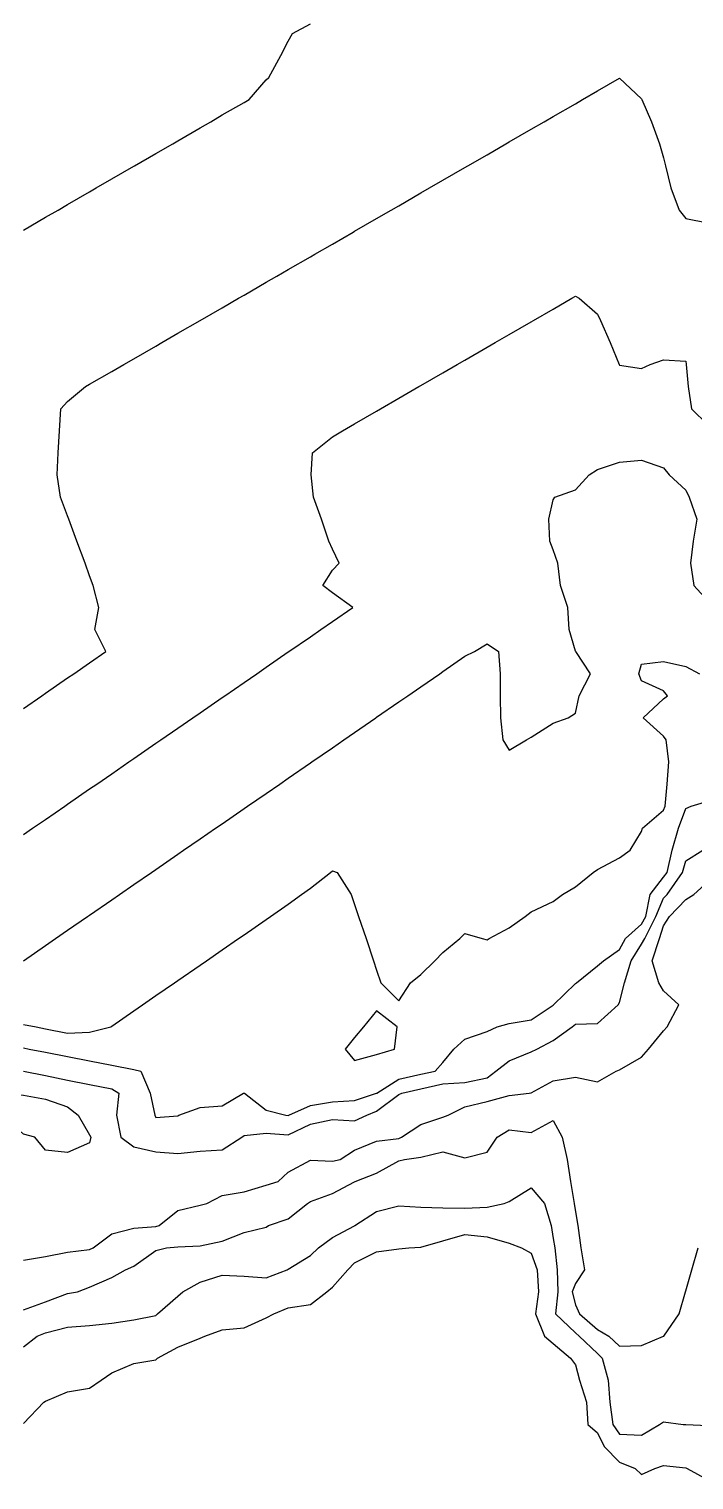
# Model space of a CAD drawing. Header units: metres. Extents: x 2681030 to 2681330, y 1246000 to 1246290.
# Drawn here: x 2681256.88 to 2681271.94, y 1246122.99 to 1246155.85 of the extents above; entities that cross this region are included whole.
import ezdxf

# ---------------------------------------------------------------- set-up
doc = ezdxf.new("R2010")
doc.units = ezdxf.units.M
doc.layers.add('BASIS_HOEHENLINIEN', color=8, linetype='Continuous')

msp = doc.modelspace()

# ---------------------------------------------------------------- linework, layer by layer
at = {"layer": 'BASIS_HOEHENLINIEN'}
for points, elevation in [([(2681256.75, 1246151.297), (2681257.25, 1246151.586), (2681257.534, 1246151.75), (2681257.75, 1246151.875), (2681258.25, 1246152.164), (2681258.399, 1246152.25), (2681258.75, 1246152.453), (2681259.25, 1246152.741), (2681259.265, 1246152.75), (2681259.75, 1246153.03), (2681260.131, 1246153.25), (2681260.25, 1246153.319), (2681260.75, 1246153.608), (2681260.996, 1246153.75), (2681261.25, 1246153.904), (2681261.75, 1246154.186), (2681261.862, 1246154.25), (2681262.25, 1246154.7), (2681262.31, 1246154.75), (2681262.577, 1246155.25), (2681262.75, 1246155.575), (2681262.843, 1246155.75), (2681263.25, 1246155.965)], 430.5), ([(2681256.75, 1246140.463), (2681257.166, 1246140.75), (2681257.25, 1246140.808), (2681257.75, 1246141.152), (2681257.892, 1246141.25), (2681258.25, 1246141.497), (2681258.617, 1246141.75), (2681258.366, 1246142.25), (2681258.461, 1246142.75), (2681258.329, 1246143.25), (2681258.25, 1246143.469), (2681258.146, 1246143.75), (2681257.962, 1246144.25), (2681257.777, 1246144.75), (2681257.75, 1246144.823), (2681257.592, 1246145.25), (2681257.512, 1246145.75), (2681257.541, 1246146.25), (2681257.571, 1246146.75), (2681257.6, 1246147.25), (2681257.75, 1246147.412), (2681258.158, 1246147.75), (2681258.25, 1246147.803), (2681258.75, 1246148.092), (2681259.024, 1246148.25), (2681259.25, 1246148.381), (2681259.75, 1246148.67), (2681259.889, 1246148.75), (2681260.25, 1246148.958), (2681260.75, 1246149.247), (2681260.755, 1246149.25), (2681261.25, 1246149.536), (2681261.62, 1246149.75), (2681261.75, 1246149.825), (2681262.25, 1246150.114), (2681262.486, 1246150.25), (2681262.75, 1246150.403), (2681263.25, 1246150.691), (2681263.351, 1246150.75), (2681263.75, 1246150.98), (2681264.217, 1246151.25), (2681264.25, 1246151.269), (2681264.75, 1246151.558), (2681265.082, 1246151.75), (2681265.25, 1246151.847), (2681265.75, 1246152.136), (2681265.948, 1246152.25), (2681266.25, 1246152.424), (2681266.75, 1246152.713), (2681266.814, 1246152.75), (2681267.25, 1246153.002), (2681267.679, 1246153.25), (2681267.75, 1246153.291), (2681268.25, 1246153.58), (2681268.545, 1246153.75), (2681268.75, 1246153.868), (2681269.25, 1246154.157), (2681269.41, 1246154.25), (2681269.75, 1246154.446), (2681270.25, 1246154.735), (2681270.75, 1246154.269), (2681270.759, 1246154.25), (2681270.978, 1246153.75), (2681271.155, 1246153.25), (2681271.25, 1246152.935), (2681271.294, 1246152.75), (2681271.412, 1246152.25), (2681271.604, 1246151.75), (2681271.75, 1246151.557), (2681272.25, 1246151.463)], 431), ([(2681256.75, 1246137.606), (2681256.96, 1246137.75), (2681257.25, 1246137.95), (2681257.685, 1246138.25), (2681257.75, 1246138.295), (2681258.25, 1246138.64), (2681258.41, 1246138.75), (2681258.75, 1246138.984), (2681259.135, 1246139.25), (2681259.25, 1246139.329), (2681259.75, 1246139.674), (2681259.86, 1246139.75), (2681260.25, 1246140.019), (2681260.586, 1246140.25), (2681260.75, 1246140.363), (2681261.25, 1246140.708), (2681261.311, 1246140.75), (2681261.75, 1246141.053), (2681262.036, 1246141.25), (2681262.25, 1246141.398), (2681262.75, 1246141.742), (2681262.761, 1246141.75), (2681263.25, 1246142.087), (2681263.486, 1246142.25), (2681263.75, 1246142.432), (2681264.212, 1246142.75), (2681263.75, 1246143.084), (2681263.533, 1246143.25), (2681263.75, 1246143.592), (2681263.903, 1246143.75), (2681263.75, 1246144.071), (2681263.67, 1246144.25), (2681263.502, 1246144.75), (2681263.318, 1246145.25), (2681263.268, 1246145.75), (2681263.297, 1246146.25), (2681263.75, 1246146.612), (2681263.976, 1246146.75), (2681264.25, 1246146.909), (2681264.75, 1246147.197), (2681264.841, 1246147.25), (2681265.25, 1246147.486), (2681265.707, 1246147.75), (2681265.75, 1246147.775), (2681266.25, 1246148.064), (2681266.572, 1246148.25), (2681266.75, 1246148.353), (2681267.25, 1246148.641), (2681267.438, 1246148.75), (2681267.75, 1246148.93), (2681268.25, 1246149.219), (2681268.303, 1246149.25), (2681268.75, 1246149.508), (2681269.169, 1246149.75), (2681269.25, 1246149.797), (2681269.333, 1246149.75), (2681269.75, 1246149.388), (2681269.817, 1246149.25), (2681270.041, 1246148.75), (2681270.242, 1246148.25), (2681270.25, 1246148.239), (2681270.75, 1246148.159), (2681270.942, 1246148.25), (2681271.25, 1246148.36), (2681271.75, 1246148.328), (2681271.763, 1246148.25), (2681271.805, 1246147.75), (2681271.882, 1246147.25), (2681272.25, 1246146.887)], 431.5), ([(2681256.753, 1246134.75), (2681257.25, 1246135.093), (2681257.478, 1246135.25), (2681257.75, 1246135.438), (2681258.203, 1246135.75), (2681258.25, 1246135.782), (2681258.75, 1246136.127), (2681258.928, 1246136.25), (2681259.25, 1246136.472), (2681259.653, 1246136.75), (2681259.75, 1246136.817), (2681260.25, 1246137.161), (2681260.379, 1246137.25), (2681260.75, 1246137.506), (2681261.104, 1246137.75), (2681261.25, 1246137.851), (2681261.75, 1246138.195), (2681261.829, 1246138.25), (2681262.25, 1246138.54), (2681262.554, 1246138.75), (2681262.75, 1246138.885), (2681263.25, 1246139.23), (2681263.28, 1246139.25), (2681263.75, 1246139.574), (2681264.005, 1246139.75), (2681264.25, 1246139.919), (2681264.73, 1246140.25), (2681264.75, 1246140.264), (2681265.25, 1246140.609), (2681265.455, 1246140.75), (2681265.75, 1246140.953), (2681266.18, 1246141.25), (2681266.25, 1246141.298), (2681266.75, 1246141.645), (2681266.963, 1246141.75), (2681267.25, 1246141.927), (2681267.512, 1246141.75), (2681267.546, 1246141.25), (2681267.55, 1246140.75), (2681267.552, 1246140.25), (2681267.607, 1246139.75), (2681267.75, 1246139.521), (2681268.146, 1246139.75), (2681268.25, 1246139.81), (2681268.75, 1246140.128), (2681269.091, 1246140.25), (2681269.25, 1246140.358), (2681269.338, 1246140.75), (2681269.595, 1246141.25), (2681269.26, 1246141.75), (2681269.25, 1246141.761), (2681269.108, 1246142.25), (2681269.081, 1246142.75), (2681268.915, 1246143.25), (2681268.854, 1246143.75), (2681268.75, 1246144.058), (2681268.67, 1246144.25), (2681268.652, 1246144.75), (2681268.75, 1246145.185), (2681268.787, 1246145.25), (2681269.25, 1246145.416), (2681269.565, 1246145.75), (2681269.75, 1246145.87), (2681270.25, 1246146.04), (2681270.75, 1246146.083), (2681271.25, 1246145.913), (2681271.377, 1246145.75), (2681271.75, 1246145.402), (2681271.827, 1246145.25), (2681272.003, 1246144.75), (2681271.916, 1246144.25), (2681271.859, 1246143.75), (2681271.936, 1246143.25), (2681272.25, 1246142.896)], 432), ([(2681256.75, 1246133.307), (2681257.037, 1246133.25), (2681257.25, 1246133.208), (2681257.75, 1246133.109), (2681258.25, 1246133.131), (2681258.728, 1246133.25), (2681258.75, 1246133.27), (2681259.25, 1246133.614), (2681259.447, 1246133.75), (2681259.75, 1246133.959), (2681260.172, 1246134.25), (2681260.25, 1246134.304), (2681260.75, 1246134.649), (2681260.897, 1246134.75), (2681261.25, 1246134.993), (2681261.622, 1246135.25), (2681261.75, 1246135.338), (2681262.25, 1246135.683), (2681262.347, 1246135.75), (2681262.75, 1246136.028), (2681263.051, 1246136.25), (2681263.25, 1246136.39), (2681263.706, 1246136.75), (2681263.75, 1246136.782), (2681263.856, 1246136.75), (2681264.173, 1246136.25), (2681264.25, 1246136.023), (2681264.342, 1246135.75), (2681264.51, 1246135.25), (2681264.679, 1246134.75), (2681264.75, 1246134.538), (2681264.847, 1246134.25), (2681265.25, 1246133.84), (2681265.514, 1246134.25), (2681265.75, 1246134.435), (2681266.065, 1246134.75), (2681266.25, 1246134.935), (2681266.633, 1246135.25), (2681266.75, 1246135.367), (2681267.139, 1246135.25), (2681267.25, 1246135.222), (2681267.299, 1246135.25), (2681267.75, 1246135.493), (2681268.117, 1246135.75), (2681268.25, 1246135.857), (2681268.75, 1246136.092), (2681268.962, 1246136.25), (2681269.25, 1246136.423), (2681269.652, 1246136.75), (2681269.75, 1246136.816), (2681270.25, 1246137.079), (2681270.495, 1246137.25), (2681270.75, 1246137.676), (2681270.774, 1246137.75), (2681271.25, 1246138.157), (2681271.284, 1246138.25), (2681271.331, 1246138.75), (2681271.371, 1246139.25), (2681271.306, 1246139.75), (2681271.25, 1246139.832), (2681270.787, 1246140.25), (2681271.25, 1246140.677), (2681271.335, 1246140.75), (2681271.25, 1246140.864), (2681270.75, 1246141.086), (2681270.688, 1246141.25), (2681270.75, 1246141.468), (2681271.25, 1246141.528), (2681271.75, 1246141.411), (2681272.059, 1246141.25)], 432.5), ([(2681256.75, 1246132.776), (2681256.882, 1246132.75), (2681257.25, 1246132.677), (2681257.75, 1246132.579), (2681258.25, 1246132.48), (2681258.75, 1246132.381), (2681259.25, 1246132.289), (2681259.413, 1246132.25), (2681259.624, 1246131.75), (2681259.727, 1246131.25), (2681259.75, 1246131.197), (2681260.25, 1246131.235), (2681260.27, 1246131.25), (2681260.75, 1246131.423), (2681261.25, 1246131.462), (2681261.738, 1246131.75), (2681261.75, 1246131.753), (2681261.754, 1246131.75), (2681262.25, 1246131.365), (2681262.691, 1246131.25), (2681262.75, 1246131.246), (2681262.759, 1246131.25), (2681263.25, 1246131.474), (2681263.75, 1246131.554), (2681264.25, 1246131.581), (2681264.75, 1246131.747), (2681264.754, 1246131.75), (2681265.25, 1246132.064), (2681265.75, 1246132.179), (2681266.075, 1246132.25), (2681266.25, 1246132.447), (2681266.496, 1246132.75), (2681266.75, 1246132.975), (2681267.25, 1246133.146), (2681267.48, 1246133.25), (2681267.75, 1246133.327), (2681268.25, 1246133.412), (2681268.75, 1246133.746), (2681268.755, 1246133.75), (2681269.25, 1246134.234), (2681269.273, 1246134.25), (2681269.75, 1246134.632), (2681269.887, 1246134.75), (2681270.25, 1246135.003), (2681270.386, 1246135.25), (2681270.75, 1246135.579), (2681270.843, 1246135.75), (2681270.944, 1246136.25), (2681271.25, 1246136.642), (2681271.33, 1246136.75), (2681271.446, 1246137.25), (2681271.584, 1246137.75), (2681271.75, 1246138.197), (2681271.872, 1246138.25), (2681272.25, 1246138.361)], 433), ([(2681256.75, 1246132.246), (2681257.25, 1246132.147), (2681257.75, 1246132.048), (2681258.25, 1246131.949), (2681258.75, 1246131.85), (2681258.915, 1246131.75), (2681258.858, 1246131.25), (2681258.957, 1246130.75), (2681259.25, 1246130.533), (2681259.75, 1246130.421), (2681260.25, 1246130.386), (2681260.75, 1246130.433), (2681261.25, 1246130.466), (2681261.697, 1246130.75), (2681261.75, 1246130.795), (2681262.25, 1246130.842), (2681262.75, 1246130.804), (2681263.25, 1246131.049), (2681263.75, 1246131.153), (2681264.25, 1246131.127), (2681264.529, 1246131.25), (2681264.75, 1246131.34), (2681265.25, 1246131.718), (2681265.324, 1246131.75), (2681265.75, 1246131.849), (2681266.25, 1246131.959), (2681266.75, 1246131.994), (2681267.25, 1246132.096), (2681267.45, 1246132.25), (2681267.75, 1246132.48), (2681268.25, 1246132.686), (2681268.379, 1246132.75), (2681268.75, 1246132.941), (2681269.178, 1246133.25), (2681269.25, 1246133.31), (2681269.75, 1246133.325), (2681270.222, 1246133.75), (2681270.25, 1246133.806), (2681270.363, 1246134.25), (2681270.516, 1246134.75), (2681270.75, 1246135.121), (2681270.821, 1246135.25), (2681271.071, 1246135.75), (2681271.25, 1246136.168), (2681271.328, 1246136.25), (2681271.675, 1246136.75), (2681271.75, 1246137.015), (2681272.134, 1246137.25)], 433.5), ([(2681256.75, 1246127.969), (2681257.25, 1246128.05), (2681257.75, 1246128.152), (2681258.25, 1246128.208), (2681258.332, 1246128.25), (2681258.75, 1246128.568), (2681259.25, 1246128.696), (2681259.75, 1246128.733), (2681259.825, 1246128.75), (2681260.25, 1246129.095), (2681260.75, 1246129.212), (2681260.902, 1246129.25), (2681261.25, 1246129.436), (2681261.75, 1246129.516), (2681262.25, 1246129.665), (2681262.517, 1246129.75), (2681262.75, 1246129.96), (2681263.25, 1246130.234), (2681263.75, 1246130.212), (2681263.923, 1246130.25), (2681264.25, 1246130.461), (2681264.75, 1246130.662), (2681265.25, 1246130.725), (2681265.316, 1246130.75), (2681265.75, 1246131.044), (2681266.25, 1246131.21), (2681266.367, 1246131.25), (2681266.75, 1246131.443), (2681267.25, 1246131.559), (2681267.75, 1246131.699), (2681268.201, 1246131.75), (2681268.25, 1246131.757), (2681268.75, 1246132.029), (2681269.25, 1246132.114), (2681269.75, 1246132.005), (2681270.172, 1246132.25), (2681270.25, 1246132.277), (2681270.75, 1246132.565), (2681270.906, 1246132.75), (2681271.25, 1246133.159), (2681271.327, 1246133.25), (2681271.597, 1246133.75), (2681271.25, 1246134.07), (2681271.137, 1246134.25), (2681270.988, 1246134.75), (2681271.153, 1246135.25), (2681271.25, 1246135.537), (2681271.385, 1246135.75), (2681271.75, 1246136.137), (2681271.93, 1246136.25), (2681272.25, 1246136.537)], 434), ([(2681264.75, 1246132.624), (2681265.154, 1246132.75), (2681265.213, 1246133.25), (2681264.75, 1246133.615), (2681264.455, 1246133.25), (2681264.25, 1246133.009), (2681264.038, 1246132.75), (2681264.25, 1246132.488), (2681264.75, 1246132.624)], 432.5), ([(2681258.274, 1246130.75), (2681258.25, 1246130.627), (2681257.75, 1246130.409), (2681257.25, 1246130.463), (2681257.01, 1246130.75), (2681256.75, 1246130.825), (2681256.27, 1246131.25), (2681256.25, 1246131.69), (2681256.238, 1246131.75), (2681256.25, 1246131.752), (2681256.276, 1246131.75), (2681256.75, 1246131.704), (2681257.25, 1246131.613), (2681257.75, 1246131.438), (2681257.987, 1246131.25), (2681258.25, 1246130.803), (2681258.274, 1246130.75)], 434), ([(2681256.75, 1246126.845), (2681257.25, 1246127.027), (2681257.75, 1246127.214), (2681257.975, 1246127.25), (2681258.25, 1246127.36), (2681258.75, 1246127.573), (2681259.066, 1246127.75), (2681259.25, 1246127.829), (2681259.75, 1246128.188), (2681259.989, 1246128.25), (2681260.25, 1246128.273), (2681260.75, 1246128.292), (2681261.25, 1246128.399), (2681261.75, 1246128.594), (2681262.25, 1246128.719), (2681262.301, 1246128.75), (2681262.75, 1246128.903), (2681263.185, 1246129.25), (2681263.25, 1246129.293), (2681263.75, 1246129.48), (2681264.25, 1246129.742), (2681264.266, 1246129.75), (2681264.75, 1246129.937), (2681265.25, 1246130.215), (2681265.378, 1246130.25), (2681265.75, 1246130.302), (2681266.25, 1246130.422), (2681266.75, 1246130.285), (2681267.25, 1246130.413), (2681267.479, 1246130.75), (2681267.75, 1246130.923), (2681268.25, 1246130.861), (2681268.75, 1246131.131), (2681268.953, 1246130.75), (2681269.063, 1246130.25), (2681269.142, 1246129.75), (2681269.221, 1246129.25), (2681269.25, 1246129.064), (2681269.304, 1246128.75), (2681269.378, 1246128.25), (2681269.457, 1246127.75), (2681269.25, 1246127.442), (2681269.179, 1246127.25), (2681269.25, 1246126.96), (2681269.347, 1246126.75), (2681269.75, 1246126.396), (2681270.005, 1246126.25), (2681270.25, 1246126.024), (2681270.75, 1246126.035), (2681271.25, 1246126.248), (2681271.255, 1246126.25), (2681271.6, 1246126.75), (2681271.743, 1246127.25), (2681271.75, 1246127.274), (2681271.887, 1246127.75), (2681272.03, 1246128.25)], 434.5), ([(2681256.75, 1246126.007), (2681257.064, 1246126.25), (2681257.25, 1246126.319), (2681257.75, 1246126.448), (2681258.25, 1246126.486), (2681258.75, 1246126.544), (2681259.25, 1246126.616), (2681259.75, 1246126.715), (2681259.789, 1246126.75), (2681260.25, 1246127.153), (2681260.362, 1246127.25), (2681260.75, 1246127.471), (2681261.25, 1246127.625), (2681261.75, 1246127.606), (2681262.25, 1246127.567), (2681262.727, 1246127.75), (2681262.75, 1246127.763), (2681263.25, 1246128.074), (2681263.432, 1246128.25), (2681263.75, 1246128.482), (2681264.25, 1246128.746), (2681264.255, 1246128.75), (2681264.75, 1246129.074), (2681265.25, 1246129.198), (2681265.75, 1246129.166), (2681266.25, 1246129.153), (2681266.75, 1246129.143), (2681267.25, 1246129.171), (2681267.638, 1246129.25), (2681267.75, 1246129.297), (2681268.25, 1246129.606), (2681268.55, 1246129.25), (2681268.704, 1246128.75), (2681268.75, 1246128.462), (2681268.783, 1246128.25), (2681268.838, 1246127.75), (2681268.853, 1246127.25), (2681268.801, 1246126.75), (2681269.25, 1246126.324), (2681269.333, 1246126.25), (2681269.75, 1246125.853), (2681269.858, 1246125.75), (2681269.996, 1246125.25), (2681270.028, 1246124.75), (2681270.099, 1246124.25), (2681270.25, 1246124.029), (2681270.75, 1246124.008), (2681271.156, 1246124.25), (2681271.25, 1246124.31), (2681271.692, 1246124.25), (2681271.75, 1246124.243), (2681272.25, 1246124.225)], 435), ([(2681256.75, 1246124.27), (2681257.211, 1246124.75), (2681257.25, 1246124.773), (2681257.75, 1246124.989), (2681258.25, 1246125.073), (2681258.513, 1246125.25), (2681258.75, 1246125.42), (2681259.25, 1246125.629), (2681259.75, 1246125.714), (2681259.788, 1246125.75), (2681260.25, 1246126.001), (2681260.75, 1246126.204), (2681260.858, 1246126.25), (2681261.25, 1246126.393), (2681261.75, 1246126.435), (2681262.25, 1246126.659), (2681262.423, 1246126.75), (2681262.75, 1246126.889), (2681263.25, 1246126.965), (2681263.625, 1246127.25), (2681263.75, 1246127.359), (2681264.096, 1246127.75), (2681264.25, 1246127.906), (2681264.75, 1246128.158), (2681265.25, 1246128.224), (2681265.482, 1246128.25), (2681265.75, 1246128.266), (2681266.25, 1246128.408), (2681266.75, 1246128.551), (2681267.25, 1246128.496), (2681267.75, 1246128.355), (2681268.033, 1246128.25), (2681268.25, 1246128.126), (2681268.384, 1246127.75), (2681268.415, 1246127.25), (2681268.349, 1246126.75), (2681268.549, 1246126.25), (2681268.75, 1246126.079), (2681269.141, 1246125.75), (2681269.25, 1246125.596), (2681269.345, 1246125.25), (2681269.502, 1246124.75), (2681269.531, 1246124.25), (2681269.75, 1246124.058), (2681269.905, 1246123.75), (2681270.25, 1246123.391), (2681270.607, 1246123.25), (2681270.75, 1246123.113), (2681271.051, 1246123.25), (2681271.25, 1246123.321), (2681271.75, 1246123.262), (2681271.78, 1246123.25), (2681272.25, 1246122.99)], 435.5)]:
    msp.add_lwpolyline(points, dxfattribs=dict(at, elevation=elevation))

doc.saveas('drawing.dxf')
